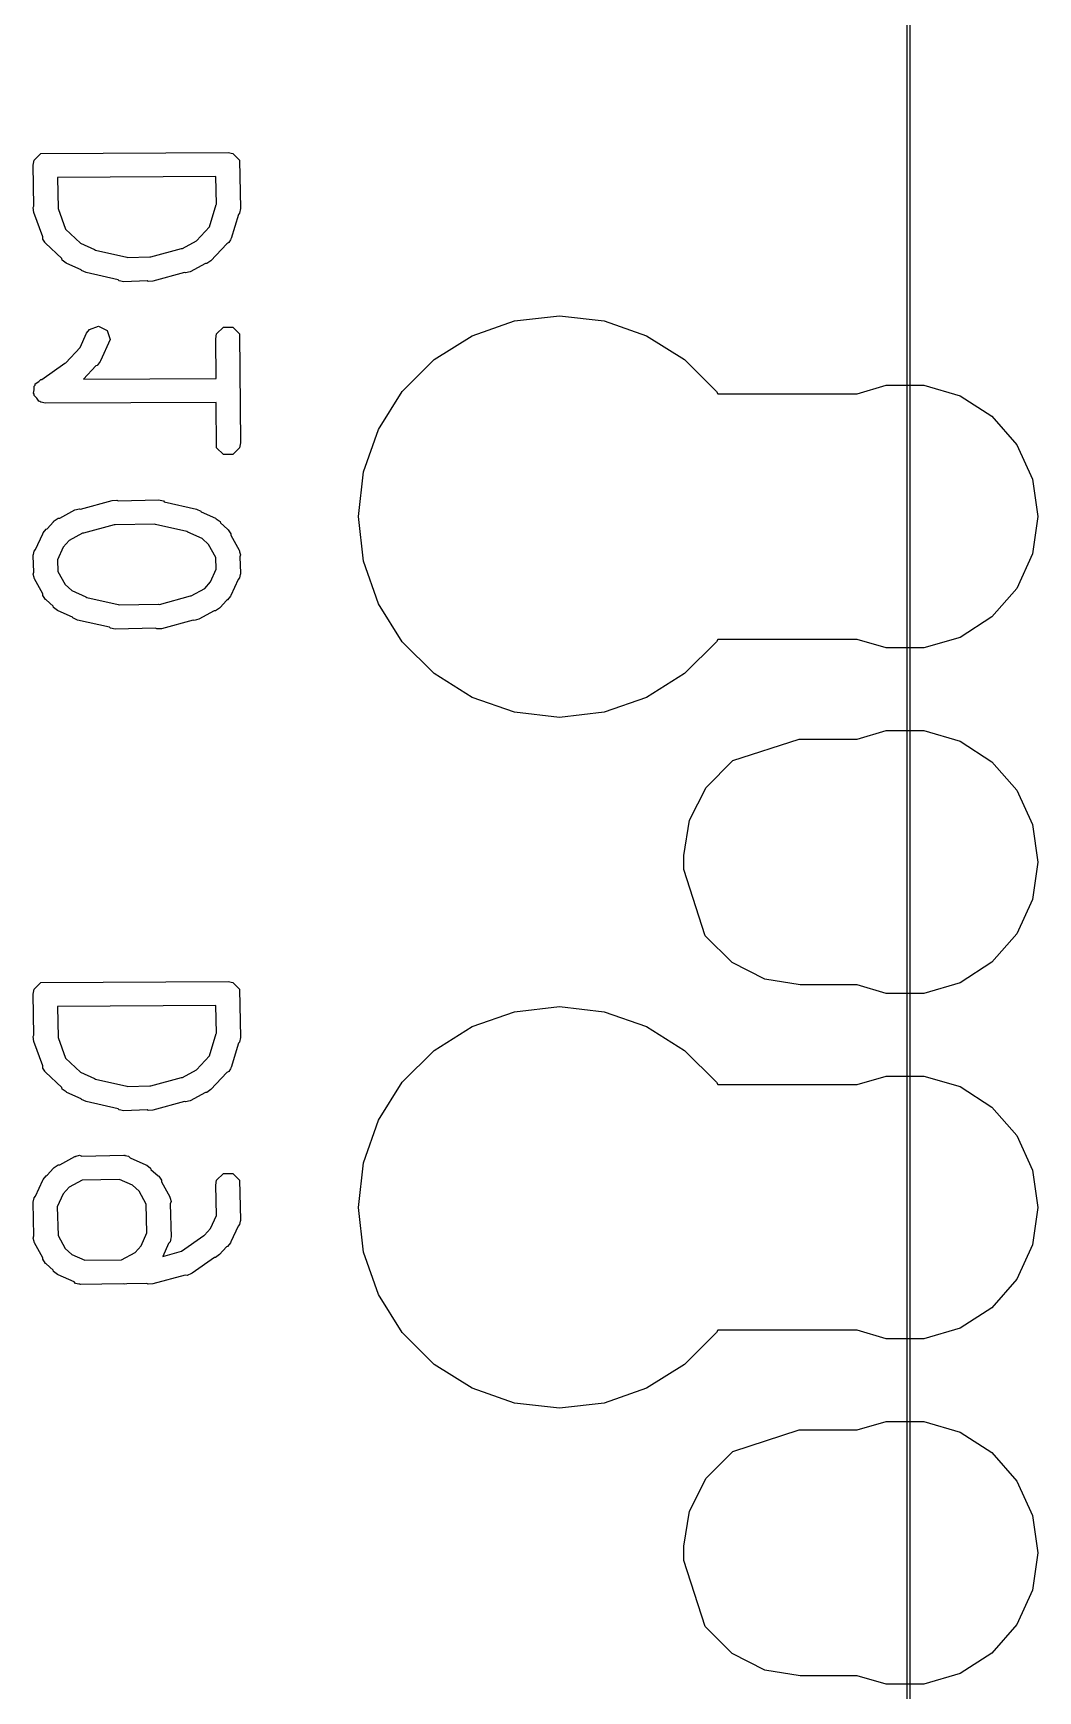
# Model space of a CAD drawing. Extents: x 139.1 to 157.9, y -115.6 to -94.4.
# Drawn here: x 154.18 to 157.87, y -109.41 to -103.31 of the extents above; entities that cross this region are included whole.
import ezdxf

# ---------------------------------------------------------------- set-up
doc = ezdxf.new("R2010")
doc.units = 0
doc.layers.add('BLACK', color=7, linetype='CONTINUOUS')

msp = doc.modelspace()

# ---------------------------------------------------------------- linework, layer by layer
at = {"layer": 'BLACK', "linetype": 'CONTINUOUS'}
for p, q in [((157.38648, -113.664927), (157.3861, -96.3411)), ((157.395719, -96.342272), (157.3961, -113.6661)), ((154.175001, -103.799914), (154.178481, -103.782418)), ((154.178481, -103.782418), (154.203225, -103.757674)), ((154.203225, -103.757674), (154.891281, -103.754194)), ((154.891281, -103.754194), (154.908777, -103.757674)), ((154.908777, -103.757674), (154.933521, -103.782418)), ((154.933521, -103.782418), (154.937001, -103.959571)), ((154.177961, -103.950638), (154.175001, -103.799914)), ((154.846396, -103.842469), (154.264198, -103.845414)), ((154.264198, -103.845414), (154.266441, -103.959571)), ((154.848396, -103.944254), (154.846396, -103.842469)), ((154.175116, -103.95633), (154.177961, -103.950638)), ((154.177347, -103.974029), (154.175116, -103.95633)), ((154.210412, -104.064299), (154.177347, -103.974029)), ((154.266441, -103.959571), (154.266367, -103.959938)), ((154.266367, -103.959938), (154.29406, -104.03554)), ((154.823236, -104.027072), (154.847907, -103.945113)), ((154.847907, -103.945113), (154.848396, -103.944254)), ((154.929405, -103.981182), (154.902724, -104.069823)), ((154.933521, -103.977067), (154.929405, -103.981182)), ((154.937001, -103.959571), (154.933521, -103.977067)), ((154.29406, -104.03554), (154.348579, -104.086651)), ((154.775228, -104.078283), (154.823236, -104.027072)), ((154.210412, -104.072862), (154.210412, -104.064299)), ((154.217353, -104.083249), (154.210412, -104.072862)), ((154.218112, -104.085321), (154.217353, -104.083249)), ((154.219051, -104.08579), (154.218112, -104.085321)), ((154.220323, -104.087694), (154.219051, -104.08579)), ((154.280185, -104.143813), (154.220323, -104.087694)), ((154.348579, -104.086651), (154.400825, -104.110266)), ((154.723535, -104.106658), (154.775041, -104.078335)), ((154.775041, -104.078335), (154.775228, -104.078283)), ((154.886398, -104.089066), (154.827816, -104.151557)), ((154.89389, -104.085321), (154.886398, -104.089066)), ((154.900063, -104.07449), (154.89389, -104.085321)), ((154.90159, -104.072862), (154.900063, -104.07449)), ((154.902724, -104.069823), (154.90159, -104.071812)), ((154.90159, -104.071812), (154.90159, -104.072862)), ((154.281976, -104.149184), (154.280185, -104.143813)), ((154.296069, -104.160121), (154.281976, -104.149184)), ((154.298989, -104.16144), (154.296069, -104.160121)), ((154.299018, -104.161468), (154.298989, -104.16144)), ((154.299049, -104.161468), (154.299018, -104.161468)), ((154.35154, -104.185194), (154.299049, -104.161468)), ((154.400825, -104.110266), (154.404084, -104.112795)), ((154.404084, -104.112795), (154.519193, -104.138736)), ((154.519193, -104.138736), (154.521651, -104.139897)), ((154.521651, -104.139897), (154.603898, -104.137371)), ((154.603898, -104.137371), (154.607066, -104.138001)), ((154.607066, -104.138001), (154.720535, -104.106804)), ((154.720535, -104.106804), (154.723535, -104.106658)), ((154.807687, -104.161468), (154.75207, -104.192052)), ((154.812984, -104.161468), (154.807687, -104.161468)), ((154.827816, -104.151557), (154.812984, -104.161468)), ((154.35316, -104.187894), (154.35154, -104.185194)), ((154.369289, -104.195514), (154.35316, -104.187894)), ((154.48741, -104.222133), (154.369289, -104.195514)), ((154.490608, -104.225331), (154.48741, -104.222133)), ((154.73112, -104.195515), (154.614987, -104.227446)), ((154.734865, -104.196764), (154.73112, -104.195515)), ((154.75207, -104.192052), (154.734865, -104.196764)), ((154.508104, -104.228811), (154.490608, -104.225331)), ((154.59362, -104.226184), (154.508104, -104.228811)), ((154.597169, -104.228313), (154.59362, -104.226184)), ((154.614987, -104.227446), (154.597169, -104.228313)), ((154.371417, -104.418095), (154.382354, -104.404003)), ((154.382354, -104.404003), (154.415552, -104.392937)), ((154.415552, -104.392937), (154.446849, -104.408586)), ((154.849041, -104.421046), (154.873785, -104.396302)), ((154.873785, -104.396302), (154.908777, -104.396302)), ((154.908777, -104.396302), (154.933521, -104.421046)), ((155.78815, -104.427495), (155.944157, -104.372906)), ((155.944157, -104.372906), (156.1084, -104.3544)), ((156.1084, -104.3544), (156.272643, -104.372906)), ((156.272643, -104.372906), (156.42865, -104.427495)), ((154.347801, -104.47034), (154.371417, -104.418095)), ((154.457915, -104.441784), (154.422618, -104.519872)), ((154.446849, -104.408586), (154.457915, -104.441784)), ((154.845561, -104.438542), (154.849041, -104.421046)), ((154.846829, -104.584635), (154.845561, -104.438542)), ((154.933521, -104.421046), (154.937001, -104.821719)), ((155.648202, -104.51543), (155.78815, -104.427495)), ((156.42865, -104.427495), (156.568598, -104.51543)), ((154.206577, -104.587874), (154.291154, -104.528227)), ((154.291154, -104.528227), (154.295038, -104.526622)), ((154.295038, -104.526622), (154.347801, -104.47034)), ((154.421271, -104.522852), (154.410334, -104.536944)), ((154.422591, -104.519929), (154.421271, -104.522852)), ((154.422618, -104.519902), (154.422591, -104.519929)), ((154.422618, -104.519872), (154.422618, -104.519902)), ((155.53133, -104.632302), (155.648202, -104.51543)), ((156.568598, -104.51543), (156.68547, -104.632302)), ((154.195261, -104.595854), (154.203225, -104.587891)), ((154.203225, -104.587891), (154.206577, -104.587874)), ((154.404963, -104.538734), (154.359622, -104.587099)), ((154.359622, -104.587099), (154.846829, -104.584635)), ((154.410334, -104.536944), (154.404963, -104.538734)), ((154.17587, -104.639004), (154.178481, -104.625949)), ((154.178481, -104.64292), (154.17587, -104.639004)), ((154.178481, -104.612635), (154.181809, -104.609306)), ((154.178481, -104.625949), (154.178481, -104.612635)), ((154.178481, -104.647627), (154.178481, -104.64292)), ((154.187894, -104.65704), (154.178481, -104.647627)), ((154.181809, -104.609306), (154.182733, -104.60469)), ((154.182733, -104.60469), (154.195261, -104.595854)), ((155.443395, -104.77225), (155.53133, -104.632302)), ((156.68547, -104.632302), (156.690747, -104.6407)), ((156.690747, -104.6407), (157.202231, -104.6407)), ((157.202231, -104.6407), (157.308936, -104.609368)), ((157.308936, -104.609368), (157.447864, -104.609368)), ((157.447864, -104.609368), (157.581164, -104.648509)), ((157.581164, -104.648509), (157.698038, -104.723619)), ((154.19528, -104.668119), (154.187894, -104.65704)), ((154.199896, -104.669042), (154.19528, -104.668119)), ((154.203225, -104.672371), (154.199896, -104.669042)), ((154.220721, -104.675851), (154.203225, -104.672371)), ((154.847594, -104.67268), (154.220721, -104.675851)), ((154.849041, -104.839215), (154.847594, -104.67268)), ((155.388806, -104.928257), (155.443395, -104.77225)), ((157.698038, -104.723619), (157.789016, -104.828613)), ((154.937001, -104.821719), (154.933521, -104.839215)), ((157.789016, -104.828613), (157.846729, -104.954986)), ((154.873785, -104.863959), (154.849041, -104.839215)), ((154.908777, -104.863959), (154.873785, -104.863959)), ((154.933521, -104.839215), (154.908777, -104.863959)), ((155.3703, -105.0925), (155.388806, -104.928257)), ((157.846729, -104.954986), (157.8665, -105.0925)), ((154.272384, -105.098794), (154.328001, -105.06821)), ((154.328001, -105.06821), (154.345206, -105.063498)), ((154.345206, -105.063498), (154.34895, -105.064746)), ((154.34895, -105.064746), (154.465083, -105.032816)), ((154.465083, -105.032816), (154.482901, -105.031949)), ((154.482901, -105.031949), (154.486945, -105.034375)), ((154.486945, -105.034375), (154.63583, -105.031451)), ((154.63583, -105.031451), (154.653326, -105.034931)), ((154.653326, -105.034931), (154.656523, -105.038128)), ((154.656523, -105.038128), (154.774644, -105.064748)), ((154.774644, -105.064748), (154.790773, -105.072368)), ((154.790773, -105.072368), (154.792392, -105.075067)), ((154.792392, -105.075067), (154.844885, -105.098794)), ((154.211759, -105.152519), (154.222696, -105.138427)), ((154.222696, -105.138427), (154.22692, -105.137018)), ((154.22692, -105.137018), (154.249993, -105.111232)), ((154.249993, -105.111232), (154.250045, -105.111078)), ((154.250045, -105.111078), (154.250215, -105.110984)), ((154.250215, -105.110984), (154.252255, -105.108705)), ((154.252255, -105.108705), (154.267088, -105.098794)), ((154.267088, -105.098794), (154.272384, -105.098794)), ((154.473003, -105.12226), (154.359536, -105.153458)), ((154.476172, -105.122891), (154.473003, -105.12226)), ((154.621583, -105.120034), (154.476172, -105.122891)), ((154.624741, -105.121526), (154.621583, -105.120034)), ((154.739849, -105.147466), (154.624741, -105.121526)), ((154.844885, -105.098794), (154.844915, -105.098794)), ((154.844915, -105.098794), (154.844945, -105.098821)), ((154.844945, -105.098821), (154.847865, -105.100141)), ((154.847865, -105.100141), (154.861957, -105.111078)), ((154.861957, -105.111078), (154.863365, -105.115302)), ((154.863365, -105.115302), (154.889151, -105.138375)), ((154.889151, -105.138375), (154.889306, -105.138427)), ((154.889306, -105.138427), (154.889399, -105.138597)), ((154.889399, -105.138597), (154.891679, -105.140637)), ((155.388806, -105.256743), (155.3703, -105.0925)), ((157.8665, -105.0925), (157.846729, -105.230014)), ((154.184098, -105.213714), (154.210412, -105.155499)), ((154.210412, -105.155469), (154.210439, -105.155438)), ((154.210412, -105.155499), (154.210412, -105.155469)), ((154.210439, -105.155438), (154.211759, -105.152519)), ((154.306722, -105.180996), (154.285239, -105.205005)), ((154.356535, -105.153603), (154.306722, -105.180996)), ((154.359536, -105.153458), (154.356535, -105.153603)), ((154.743109, -105.149996), (154.739849, -105.147466)), ((154.795378, -105.173621), (154.743109, -105.149996)), ((154.819386, -105.195103), (154.795378, -105.173621)), ((154.845833, -105.243196), (154.819386, -105.195103)), ((154.891679, -105.140637), (154.90159, -105.15547)), ((154.90159, -105.15547), (154.90159, -105.160765)), ((154.90159, -105.160765), (154.932174, -105.216381)), ((154.175001, -105.236828), (154.175447, -105.234582)), ((154.177557, -105.296606), (154.175001, -105.236828)), ((154.175116, -105.233587), (154.176061, -105.231494)), ((154.175447, -105.234582), (154.175116, -105.233587)), ((154.176061, -105.231494), (154.178481, -105.219332)), ((154.178481, -105.219332), (154.184098, -105.213714)), ((154.285239, -105.205005), (154.264327, -105.251272)), ((154.264327, -105.251272), (154.266168, -105.294323)), ((154.847674, -105.286246), (154.845833, -105.243196)), ((154.932174, -105.216381), (154.932778, -105.218589)), ((154.932778, -105.218589), (154.933521, -105.219332)), ((154.933521, -105.219332), (154.93362, -105.221663)), ((154.93362, -105.221663), (154.936886, -105.233587)), ((154.936886, -105.233587), (154.934444, -105.240912)), ((154.934444, -105.240912), (154.937001, -105.300691)), ((155.443395, -105.41275), (155.388806, -105.256743)), ((157.846729, -105.230014), (157.789016, -105.356387)), ((154.175116, -105.303932), (154.177557, -105.296606)), ((154.178381, -105.315854), (154.175116, -105.303932)), ((154.178481, -105.318187), (154.178381, -105.315854)), ((154.179223, -105.318929), (154.178481, -105.318187)), ((154.179828, -105.321137), (154.179223, -105.318929)), ((154.210412, -105.376754), (154.179828, -105.321137)), ((154.266168, -105.294323), (154.292614, -105.342415)), ((154.826761, -105.332514), (154.847674, -105.286246)), ((154.933521, -105.318187), (154.927903, -105.323804)), ((154.93594, -105.306024), (154.933521, -105.318187)), ((154.936886, -105.303932), (154.93594, -105.306024)), ((154.937001, -105.300691), (154.936554, -105.302936)), ((154.936554, -105.302936), (154.936886, -105.303932)), ((154.210412, -105.382051), (154.210412, -105.376754)), ((154.220323, -105.396883), (154.210412, -105.382051)), ((154.292614, -105.342415), (154.316623, -105.363897)), ((154.316623, -105.363897), (154.368894, -105.387524)), ((154.755466, -105.383916), (154.805279, -105.356523)), ((154.805279, -105.356523), (154.826761, -105.332514)), ((154.901562, -105.38208), (154.900243, -105.385)), ((154.90159, -105.38205), (154.901562, -105.38208)), ((154.927903, -105.323804), (154.90159, -105.382019)), ((154.90159, -105.382019), (154.90159, -105.38205)), ((157.789016, -105.356387), (157.698038, -105.461381)), ((154.222602, -105.398922), (154.220323, -105.396883)), ((154.222696, -105.399093), (154.222602, -105.398922)), ((154.22285, -105.399144), (154.222696, -105.399093)), ((154.248636, -105.422216), (154.22285, -105.399144)), ((154.250045, -105.426442), (154.248636, -105.422216)), ((154.264138, -105.437379), (154.250045, -105.426442)), ((154.267057, -105.438698), (154.264138, -105.437379)), ((154.267088, -105.438726), (154.267057, -105.438698)), ((154.267118, -105.438726), (154.267088, -105.438726)), ((154.319609, -105.462452), (154.267118, -105.438726)), ((154.368894, -105.387524), (154.372153, -105.390053)), ((154.372153, -105.390053), (154.487261, -105.415993)), ((154.487261, -105.415993), (154.490417, -105.417484)), ((154.490417, -105.417484), (154.63583, -105.414628)), ((154.63583, -105.414628), (154.638999, -105.415258)), ((154.638999, -105.415258), (154.752466, -105.384062)), ((154.752466, -105.384062), (154.755466, -105.383916)), ((154.839618, -105.438726), (154.784001, -105.46931)), ((154.844915, -105.438726), (154.839618, -105.438726)), ((154.859747, -105.428815), (154.844915, -105.438726)), ((154.861786, -105.426535), (154.859747, -105.428815)), ((154.861957, -105.426442), (154.861786, -105.426535)), ((154.862008, -105.426287), (154.861957, -105.426442)), ((154.88508, -105.400501), (154.862008, -105.426287)), ((154.889306, -105.399093), (154.88508, -105.400501)), ((154.900243, -105.385), (154.889306, -105.399093)), ((155.53133, -105.552698), (155.443395, -105.41275)), ((154.321229, -105.465152), (154.319609, -105.462452)), ((154.337358, -105.472772), (154.321229, -105.465152)), ((154.455478, -105.49939), (154.337358, -105.472772)), ((154.458676, -105.502588), (154.455478, -105.49939)), ((154.476172, -105.506068), (154.458676, -105.502588)), ((154.625056, -105.503143), (154.476172, -105.506068)), ((154.629101, -105.50557), (154.625056, -105.503143)), ((154.646919, -105.504703), (154.629101, -105.50557)), ((154.763051, -105.472773), (154.646919, -105.504703)), ((154.766796, -105.474022), (154.763051, -105.472773)), ((154.784001, -105.46931), (154.766796, -105.474022)), ((157.698038, -105.461381), (157.581164, -105.536491)), ((155.648202, -105.66957), (155.53133, -105.552698)), ((156.68547, -105.552698), (156.568598, -105.66957)), ((156.690747, -105.5443), (156.68547, -105.552698)), ((157.202231, -105.5443), (156.690747, -105.5443)), ((157.308936, -105.575632), (157.202231, -105.5443)), ((157.581164, -105.536491), (157.447864, -105.575632)), ((157.447864, -105.575632), (157.308936, -105.575632)), ((155.78815, -105.757505), (155.648202, -105.66957)), ((156.568598, -105.66957), (156.42865, -105.757505)), ((155.944157, -105.812094), (155.78815, -105.757505)), ((156.42865, -105.757505), (156.272643, -105.812094)), ((156.1084, -105.8306), (155.944157, -105.812094)), ((156.272643, -105.812094), (156.1084, -105.8306)), ((156.746157, -105.98972), (156.989354, -105.9107)), ((156.989354, -105.9107), (157.202231, -105.9107)), ((157.202231, -105.9107), (157.308936, -105.879368)), ((157.308936, -105.879368), (157.447864, -105.879368)), ((157.447864, -105.879368), (157.581164, -105.918509)), ((157.581164, -105.918509), (157.698038, -105.993619)), ((156.647555, -106.088322), (156.746157, -105.98972)), ((157.698038, -105.993619), (157.789016, -106.098613)), ((156.586131, -106.208871), (156.647555, -106.088322)), ((157.789016, -106.098613), (157.846729, -106.224986)), ((156.5656, -106.338502), (156.586131, -106.208871)), ((157.846729, -106.224986), (157.8665, -106.3625)), ((156.5656, -106.390546), (156.5656, -106.338502)), ((156.64462, -106.633743), (156.5656, -106.390546)), ((157.8665, -106.3625), (157.846729, -106.500014)), ((157.846729, -106.500014), (157.789016, -106.626387)), ((156.743222, -106.732345), (156.64462, -106.633743)), ((157.789016, -106.626387), (157.698038, -106.731381)), ((156.863771, -106.793769), (156.743222, -106.732345)), ((157.698038, -106.731381), (157.581164, -106.806491)), ((154.175001, -106.847914), (154.178481, -106.830418)), ((154.178481, -106.830418), (154.203225, -106.805674)), ((154.203225, -106.805674), (154.891281, -106.802194)), ((154.891281, -106.802194), (154.908777, -106.805674)), ((154.908777, -106.805674), (154.933521, -106.830418)), ((154.933521, -106.830418), (154.937001, -107.007571)), ((156.993402, -106.8143), (156.863771, -106.793769)), ((157.202231, -106.8143), (156.993402, -106.8143)), ((157.308936, -106.845632), (157.202231, -106.8143)), ((157.447864, -106.845632), (157.308936, -106.845632)), ((157.581164, -106.806491), (157.447864, -106.845632)), ((154.177961, -106.998638), (154.175001, -106.847914)), ((154.846396, -106.890469), (154.264198, -106.893414)), ((154.264198, -106.893414), (154.266441, -107.007571)), ((154.848396, -106.992254), (154.846396, -106.890469)), ((155.944157, -106.912906), (156.1084, -106.8944)), ((156.1084, -106.8944), (156.272643, -106.912906)), ((155.648202, -107.05543), (155.78815, -106.967495)), ((155.78815, -106.967495), (155.944157, -106.912906)), ((156.272643, -106.912906), (156.42865, -106.967495)), ((156.42865, -106.967495), (156.568598, -107.05543)), ((154.175116, -107.00433), (154.177961, -106.998638)), ((154.177347, -107.022029), (154.175116, -107.00433)), ((154.210412, -107.112299), (154.177347, -107.022029)), ((154.266441, -107.007571), (154.266367, -107.007938)), ((154.266367, -107.007938), (154.29406, -107.08354)), ((154.823236, -107.075072), (154.847907, -106.993113)), ((154.847907, -106.993113), (154.848396, -106.992254)), ((154.933521, -107.025067), (154.929405, -107.029182)), ((154.937001, -107.007571), (154.933521, -107.025067)), ((154.29406, -107.08354), (154.348579, -107.134651)), ((154.775228, -107.126283), (154.823236, -107.075072)), ((154.929405, -107.029182), (154.902724, -107.117823)), ((155.53133, -107.172302), (155.648202, -107.05543)), ((156.568598, -107.05543), (156.68547, -107.172302)), ((154.210412, -107.120862), (154.210412, -107.112299)), ((154.217353, -107.131249), (154.210412, -107.120862)), ((154.218112, -107.133321), (154.217353, -107.131249)), ((154.219051, -107.13379), (154.218112, -107.133321)), ((154.220323, -107.135694), (154.219051, -107.13379)), ((154.280185, -107.191813), (154.220323, -107.135694)), ((154.348579, -107.134651), (154.400825, -107.158266)), ((154.723535, -107.154658), (154.775041, -107.126335)), ((154.775041, -107.126335), (154.775228, -107.126283)), ((154.886398, -107.137066), (154.827816, -107.199557)), ((154.89389, -107.133321), (154.886398, -107.137066)), ((154.900063, -107.12249), (154.89389, -107.133321)), ((154.90159, -107.120862), (154.900063, -107.12249)), ((154.902724, -107.117823), (154.90159, -107.119812)), ((154.90159, -107.119812), (154.90159, -107.120862)), ((157.202231, -107.1807), (157.308936, -107.149368)), ((157.308936, -107.149368), (157.447864, -107.149368)), ((157.447864, -107.149368), (157.581164, -107.188509)), ((154.281976, -107.197184), (154.280185, -107.191813)), ((154.296069, -107.208121), (154.281976, -107.197184)), ((154.298989, -107.20944), (154.296069, -107.208121)), ((154.299018, -107.209468), (154.298989, -107.20944)), ((154.299049, -107.209468), (154.299018, -107.209468)), ((154.35154, -107.233194), (154.299049, -107.209468)), ((154.400825, -107.158266), (154.404084, -107.160795)), ((154.404084, -107.160795), (154.519193, -107.186736)), ((154.519193, -107.186736), (154.521651, -107.187897)), ((154.521651, -107.187897), (154.603898, -107.185371)), ((154.603898, -107.185371), (154.607066, -107.186001)), ((154.607066, -107.186001), (154.720535, -107.154804)), ((154.720535, -107.154804), (154.723535, -107.154658)), ((154.807687, -107.209468), (154.75207, -107.240052)), ((154.812984, -107.209468), (154.807687, -107.209468)), ((154.827816, -107.199557), (154.812984, -107.209468)), ((155.443395, -107.31225), (155.53133, -107.172302)), ((156.68547, -107.172302), (156.690747, -107.1807)), ((156.690747, -107.1807), (157.202231, -107.1807)), ((157.581164, -107.188509), (157.698038, -107.263619)), ((154.35316, -107.235894), (154.35154, -107.233194)), ((154.369289, -107.243514), (154.35316, -107.235894)), ((154.48741, -107.270133), (154.369289, -107.243514)), ((154.490608, -107.273331), (154.48741, -107.270133)), ((154.73112, -107.243515), (154.614987, -107.275446)), ((154.734865, -107.244764), (154.73112, -107.243515)), ((154.75207, -107.240052), (154.734865, -107.244764)), ((157.698038, -107.263619), (157.789016, -107.368613)), ((154.508104, -107.276811), (154.490608, -107.273331)), ((154.59362, -107.274184), (154.508104, -107.276811)), ((154.597169, -107.276313), (154.59362, -107.274184)), ((154.614987, -107.275446), (154.597169, -107.276313)), ((155.388806, -107.468257), (155.443395, -107.31225)), ((157.789016, -107.368613), (157.846729, -107.494986)), ((154.272382, -107.476234), (154.328, -107.445649)), ((154.328, -107.445649), (154.330208, -107.445044)), ((154.330208, -107.445044), (154.330951, -107.444302)), ((154.330951, -107.444302), (154.33307, -107.44426)), ((154.33307, -107.44426), (154.345205, -107.440937)), ((154.345205, -107.440937), (154.353944, -107.44385)), ((154.353944, -107.44385), (154.508104, -107.440822)), ((154.508104, -107.440822), (154.51035, -107.441268)), ((154.51035, -107.441268), (154.511346, -107.440937)), ((154.511346, -107.440937), (154.513439, -107.441883)), ((154.513439, -107.441883), (154.5256, -107.444302)), ((154.5256, -107.444302), (154.531217, -107.449919)), ((154.531217, -107.449919), (154.589434, -107.476234)), ((154.211759, -107.529958), (154.222696, -107.515866)), ((154.222696, -107.515866), (154.226922, -107.514457)), ((154.226922, -107.514457), (154.249992, -107.488674)), ((154.249992, -107.488674), (154.250045, -107.488518)), ((154.250045, -107.488518), (154.250217, -107.488423)), ((154.250217, -107.488423), (154.252256, -107.486145)), ((154.252256, -107.486145), (154.267088, -107.476234)), ((154.267088, -107.476234), (154.272382, -107.476234)), ((154.589434, -107.476234), (154.589464, -107.476234)), ((154.589464, -107.476234), (154.589494, -107.476261)), ((154.589494, -107.476261), (154.592414, -107.477581)), ((154.592414, -107.477581), (154.606506, -107.488518)), ((154.606506, -107.488518), (154.607914, -107.492742)), ((154.607914, -107.492742), (154.633699, -107.515814)), ((154.633699, -107.515814), (154.633854, -107.515866)), ((154.633854, -107.515866), (154.633947, -107.516036)), ((154.633947, -107.516036), (154.636227, -107.518076)), ((154.849041, -107.532909), (154.873785, -107.508165)), ((154.873785, -107.508165), (154.908777, -107.508165)), ((154.908777, -107.508165), (154.933521, -107.532909)), ((155.3703, -107.6325), (155.388806, -107.468257)), ((157.846729, -107.494986), (157.8665, -107.6325)), ((154.184098, -107.591154), (154.210412, -107.532935)), ((154.210412, -107.532935), (154.210413, -107.532908)), ((154.210413, -107.532908), (154.210438, -107.532879)), ((154.210438, -107.532879), (154.211759, -107.529958)), ((154.306719, -107.558438), (154.28524, -107.582442)), ((154.354537, -107.532142), (154.306719, -107.558438)), ((154.492093, -107.52944), (154.354537, -107.532142)), ((154.539927, -107.551062), (154.492093, -107.52944)), ((154.563935, -107.572543), (154.539927, -107.551062)), ((154.590257, -107.620408), (154.563935, -107.572543)), ((154.636227, -107.518076), (154.646138, -107.532908)), ((154.646138, -107.532908), (154.646138, -107.538203)), ((154.646138, -107.538203), (154.676723, -107.593821)), ((154.845561, -107.550405), (154.849041, -107.532909)), ((154.848245, -107.662424), (154.845561, -107.550405)), ((154.933521, -107.532909), (154.937001, -107.678131)), ((154.175001, -107.614268), (154.175447, -107.612022)), ((154.177936, -107.736773), (154.175001, -107.614268)), ((154.175116, -107.611027), (154.176061, -107.608934)), ((154.175447, -107.612022), (154.175116, -107.611027)), ((154.176061, -107.608934), (154.178481, -107.596772)), ((154.178481, -107.596772), (154.184098, -107.591154)), ((154.28524, -107.582442), (154.263756, -107.629973)), ((154.263756, -107.629973), (154.266293, -107.735854)), ((154.592794, -107.726287), (154.590257, -107.620408)), ((154.676723, -107.593821), (154.677327, -107.596029)), ((154.677327, -107.596029), (154.67807, -107.596772)), ((154.67807, -107.596772), (154.678121, -107.598927)), ((154.678121, -107.598927), (154.681435, -107.611026)), ((154.681435, -107.611026), (154.678614, -107.619487)), ((154.678614, -107.619487), (154.68155, -107.741994)), ((155.388806, -107.796743), (155.3703, -107.6325)), ((157.8665, -107.6325), (157.846729, -107.770014)), ((154.82676, -107.709956), (154.848245, -107.662424)), ((154.933521, -107.695627), (154.927903, -107.701244)), ((154.93594, -107.683464), (154.933521, -107.695627)), ((154.936886, -107.681372), (154.93594, -107.683464)), ((154.937001, -107.678131), (154.936554, -107.680376)), ((154.936554, -107.680376), (154.936886, -107.681372)), ((154.175116, -107.745235), (154.177936, -107.736773)), ((154.178429, -107.757332), (154.175116, -107.745235)), ((154.178481, -107.75949), (154.178429, -107.757332)), ((154.179223, -107.760232), (154.178481, -107.75949)), ((154.266293, -107.735854), (154.292614, -107.783718)), ((154.571309, -107.773817), (154.592794, -107.726287)), ((154.67807, -107.75949), (154.672452, -107.765107)), ((154.680488, -107.747329), (154.67807, -107.75949)), ((154.681435, -107.745236), (154.680488, -107.747329)), ((154.68155, -107.741994), (154.681103, -107.74424)), ((154.681103, -107.74424), (154.681435, -107.745236)), ((154.720403, -107.793469), (154.802057, -107.735884)), ((154.802057, -107.735884), (154.804443, -107.734898)), ((154.804443, -107.734898), (154.82676, -107.709956)), ((154.901562, -107.75952), (154.900243, -107.76244)), ((154.901589, -107.759491), (154.901562, -107.75952)), ((154.927903, -107.701244), (154.901589, -107.759462)), ((154.901589, -107.759462), (154.901589, -107.759491)), ((154.179828, -107.76244), (154.179223, -107.760232)), ((154.210412, -107.818058), (154.179828, -107.76244)), ((154.210413, -107.823354), (154.210412, -107.818058)), ((154.292614, -107.783718), (154.316621, -107.805198)), ((154.316621, -107.805198), (154.364954, -107.827045)), ((154.499818, -107.825325), (154.549827, -107.797826)), ((154.549827, -107.797826), (154.571309, -107.773817)), ((154.672452, -107.765107), (154.651008, -107.812547)), ((154.651008, -107.812547), (154.720403, -107.793469)), ((154.841585, -107.816164), (154.758845, -107.874516)), ((154.844914, -107.816165), (154.841585, -107.816164)), ((154.859746, -107.806254), (154.844914, -107.816165)), ((154.885079, -107.777941), (154.859746, -107.806254)), ((154.889306, -107.776533), (154.885079, -107.777941)), ((154.900243, -107.76244), (154.889306, -107.776533)), ((155.443395, -107.95275), (155.388806, -107.796743)), ((157.846729, -107.770014), (157.789016, -107.896387)), ((154.220324, -107.838186), (154.210413, -107.823354)), ((154.222601, -107.840223), (154.220324, -107.838186)), ((154.222696, -107.840396), (154.222601, -107.840223)), ((154.222852, -107.840448), (154.222696, -107.840396)), ((154.248636, -107.863518), (154.222852, -107.840448)), ((154.250045, -107.867744), (154.248636, -107.863518)), ((154.264138, -107.878681), (154.250045, -107.867744)), ((154.267057, -107.88), (154.264138, -107.878681)), ((154.267088, -107.880028), (154.267057, -107.88)), ((154.267118, -107.880027), (154.267088, -107.880028)), ((154.325333, -107.906341), (154.267118, -107.880027)), ((154.364954, -107.827045), (154.499818, -107.825325)), ((154.734028, -107.881345), (154.614987, -107.914074)), ((154.740497, -107.882639), (154.734028, -107.881345)), ((154.756985, -107.875829), (154.740497, -107.882639)), ((154.758833, -107.874525), (154.756985, -107.875829)), ((154.758842, -107.874523), (154.758833, -107.874525)), ((154.758845, -107.874516), (154.758842, -107.874523)), ((154.330951, -107.911959), (154.325333, -107.906341)), ((154.343113, -107.914378), (154.330951, -107.911959)), ((154.345206, -107.915324), (154.343113, -107.914378)), ((154.346201, -107.914992), (154.345206, -107.915324)), ((154.348447, -107.915439), (154.346201, -107.914992)), ((154.505676, -107.913434), (154.348447, -107.915439)), ((154.511345, -107.915324), (154.505676, -107.913434)), ((154.518858, -107.913266), (154.511345, -107.915324)), ((154.592806, -107.912323), (154.518858, -107.913266)), ((154.597169, -107.914941), (154.592806, -107.912323)), ((154.614987, -107.914074), (154.597169, -107.914941)), ((157.789016, -107.896387), (157.698038, -108.001381)), ((155.53133, -108.092698), (155.443395, -107.95275)), ((157.698038, -108.001381), (157.581164, -108.076491)), ((155.648202, -108.20957), (155.53133, -108.092698)), ((156.68547, -108.092698), (156.568598, -108.20957)), ((156.690747, -108.0843), (156.68547, -108.092698)), ((157.202231, -108.0843), (156.690747, -108.0843)), ((157.308936, -108.115632), (157.202231, -108.0843)), ((157.447864, -108.115632), (157.308936, -108.115632)), ((157.581164, -108.076491), (157.447864, -108.115632)), ((155.78815, -108.297505), (155.648202, -108.20957)), ((156.568598, -108.20957), (156.42865, -108.297505)), ((155.944157, -108.352094), (155.78815, -108.297505)), ((156.42865, -108.297505), (156.272643, -108.352094)), ((156.1084, -108.3706), (155.944157, -108.352094)), ((156.272643, -108.352094), (156.1084, -108.3706)), ((157.202231, -108.4507), (157.308936, -108.419368)), ((157.308936, -108.419368), (157.447864, -108.419368)), ((157.447864, -108.419368), (157.581164, -108.458509)), ((156.746157, -108.52972), (156.989354, -108.4507)), ((156.989354, -108.4507), (157.202231, -108.4507)), ((157.581164, -108.458509), (157.698038, -108.533619)), ((156.647555, -108.628322), (156.746157, -108.52972)), ((157.698038, -108.533619), (157.789016, -108.638613)), ((156.586131, -108.748871), (156.647555, -108.628322)), ((157.789016, -108.638613), (157.846729, -108.764986)), ((156.5656, -108.878502), (156.586131, -108.748871)), ((157.846729, -108.764986), (157.8665, -108.9025)), ((156.5656, -108.930546), (156.5656, -108.878502)), ((157.8665, -108.9025), (157.846729, -109.040014)), ((156.64462, -109.173743), (156.5656, -108.930546)), ((157.846729, -109.040014), (157.789016, -109.166387)), ((156.743222, -109.272345), (156.64462, -109.173743)), ((157.789016, -109.166387), (157.698038, -109.271381)), ((156.863771, -109.333769), (156.743222, -109.272345)), ((157.698038, -109.271381), (157.581164, -109.346491)), ((156.993402, -109.3543), (156.863771, -109.333769)), ((157.202231, -109.3543), (156.993402, -109.3543)), ((157.308936, -109.385632), (157.202231, -109.3543)), ((157.447864, -109.385632), (157.308936, -109.385632)), ((157.581164, -109.346491), (157.447864, -109.385632))]:
    msp.add_line(p, q, dxfattribs=at)

doc.saveas('drawing.dxf')
